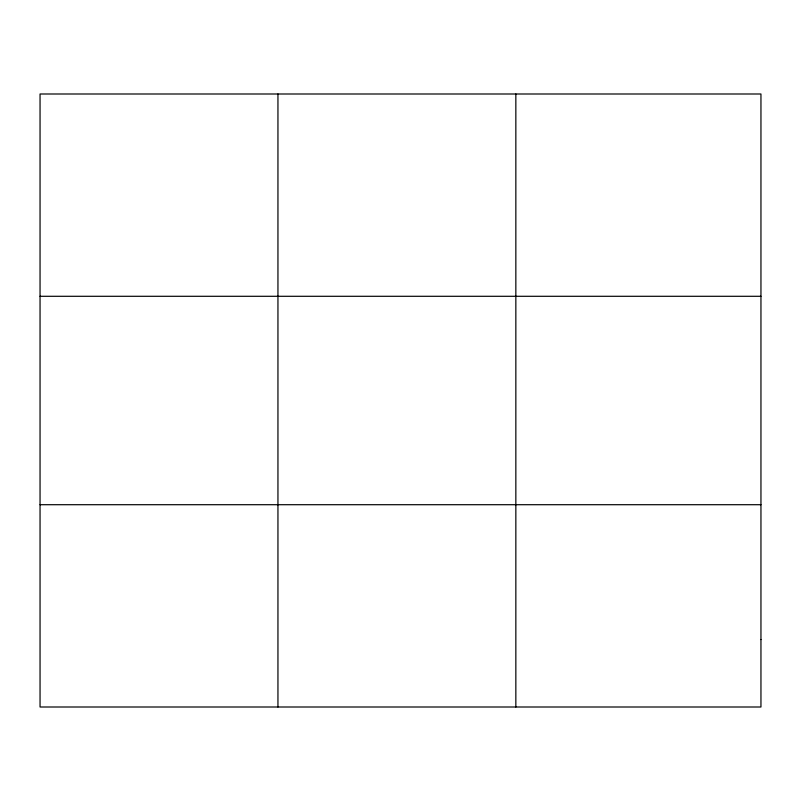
<?xml version="1.0" encoding="UTF-8"?>
<svg xmlns="http://www.w3.org/2000/svg" width="801" height="801" viewBox="0 0 801 801"><rect width="100%" height="100%" fill="white"/><g stroke="black" fill="none" stroke-linecap="round" stroke-linejoin="round"><path stroke-width="1.2" d="M277.947 93.997L277.947 707.003M515.844 93.997L515.844 707.003M40.05 296.29L760.95 296.29M40.05 504.71L760.95 504.71M760.95 639.568L760.95 707.003L40.05 707.003L40.05 93.997L760.95 93.997L760.95 639.568"/></g></svg>
